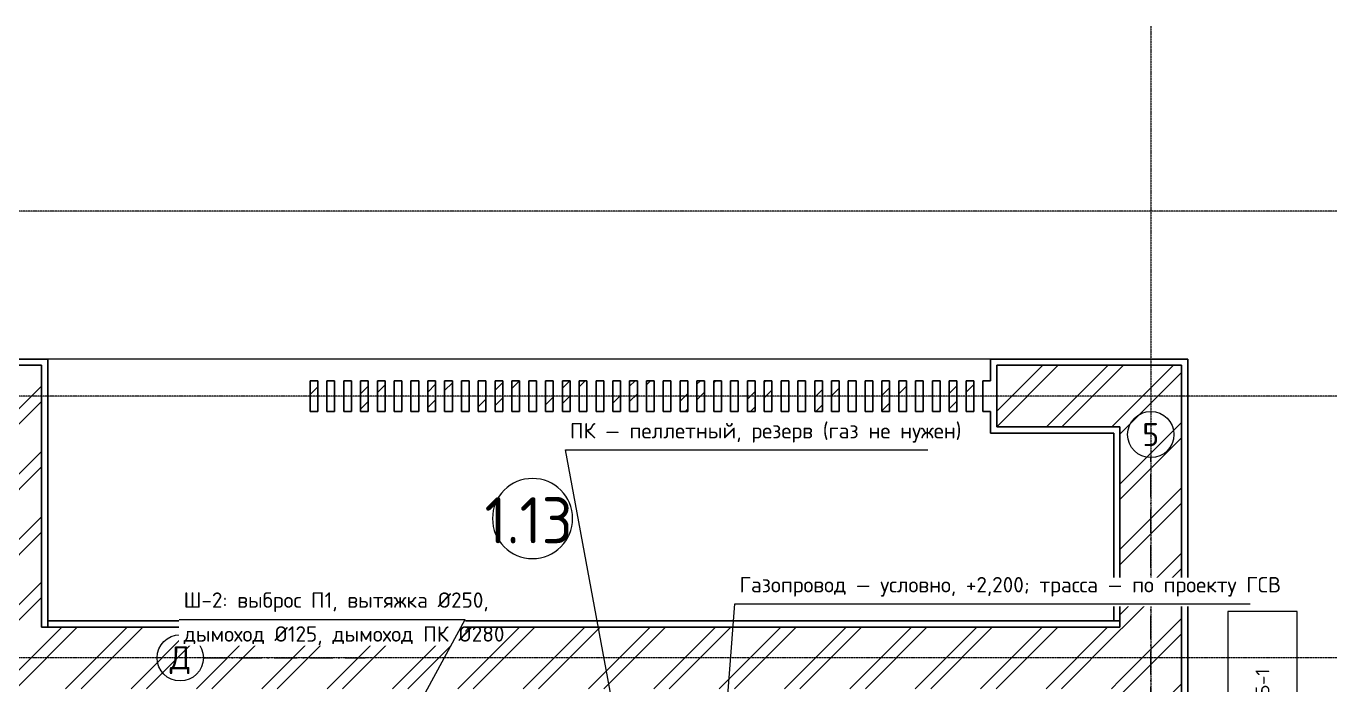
# Model space of a CAD drawing. Header units: millimetres. Extents: x 34984 to 85820, y -6019 to 18943.
# Drawn here: x 52700 to 61208, y 13625 to 17902 of the extents above; entities that cross this region are included whole.
import ezdxf
from ezdxf.enums import TextEntityAlignment as Align

# ---------------------------------------------------------------- set-up
doc = ezdxf.new("R2010")
doc.units = ezdxf.units.MM
doc.linetypes.add('ОВ_ШП', pattern=[460, 300, -80, 0, -80])
doc.linetypes.add('Осевая 12-2-2', pattern=[16, 12, -2, 0, -2])
for name, color, linetype, lineweight in [('A-AREA-IDEN', 8, 'Continuous', 13), ('A-FLOR', 9, 'Continuous', 13), ('A-WALL', 8, 'Continuous', 13), ('A-WALL-PATT', 8, 'Continuous', 13), ('S-GRID', 8, 'Continuous', 13), ('АР_подложка', 8, 'Continuous', 13), ('ОВ_выноски', 7, 'Continuous', 18), ('ОВ_марки', 7, 'Continuous', 18), ('ОВ_размеры', 7, 'Continuous', 13), ('ТЗ_контекст', 8, 'Continuous', 18)]:
    doc.layers.add(name, color=color, linetype=linetype, lineweight=lineweight)
doc.styles.add('GOST', font='isocpeur.ttf', dxfattribs={"width": 0.9})
doc.styles.add('GOST Common', font='GOST_Common.ttf', dxfattribs={"height": 300})
pattern_1 = [(45, (0, 0), (-212.132, 212.132), []), (45, (0, 100), (-212.132, 212.132), [])]

# ---------------------------------------------------------------- blocks, each defined once
blk = doc.blocks.new('INT Марка помещения - Номер помещения _ Площадь _ Имя-1615504-Этаж 1 - Планировка')
at = {"layer": 'A-AREA-IDEN'}
for start, end in [(360, 180), (180, 360)]:
    blk.add_arc((0, 0), 2.6, start, end, dxfattribs=at)
blk = doc.blocks.new('АР_plan1')
at = {"layer": 'A-WALL-PATT', "lineweight": 9}
h = blk.add_hatch(dxfattribs=at)
h.set_pattern_fill('FP_1', color=256, style=0, pattern_type=2)
h.set_pattern_definition(pattern_1)
h.paths.add_polyline_path([(14929.8, 19972.6), (14968.2, 19972.6), (14968.2, 20372.6), (14428.2, 20372.6), (14428.2, 19972.6), (14568.2, 19972.6)])
h.paths.add_polyline_path([(11868.2, 19972.6), (12008.2, 19972.6), (12008.2, 20372.6), (11868.2, 20372.6), (11868.2, 20242.6)])
h = blk.add_hatch(dxfattribs=at)
h.set_pattern_fill('FP_1', color=256, style=0, pattern_type=2)
h.set_pattern_definition(pattern_1)
h.paths.add_polyline_path([(21968.2, 19972.6), (22368.2, 19972.6), (22368.2, 20372.6), (21168.2, 20372.6), (21168.2, 19972.6)])
h = blk.add_hatch(dxfattribs=at)
h.set_pattern_fill('FP_1', color=256, style=0, pattern_type=2)
h.set_pattern_definition(pattern_1)
h.paths.add_polyline_path([(16710.8, 20072.6), (16760.8, 20072.6), (16760.8, 20272.6), (16710.8, 20272.6)])
h = blk.add_hatch(dxfattribs=at)
h.set_pattern_fill('FP_1', color=256, style=0, pattern_type=2)
h.set_pattern_definition(pattern_1)
h.paths.add_polyline_path([(16820, 20072.6), (16870, 20072.6), (16870, 20272.6), (16820, 20272.6)])
h = blk.add_hatch(dxfattribs=at)
h.set_pattern_fill('FP_1', color=256, style=0, pattern_type=2)
h.set_pattern_definition(pattern_1)
h.paths.add_polyline_path([(17038.4, 20072.6), (17088.4, 20072.6), (17088.4, 20272.6), (17038.4, 20272.6)])
h = blk.add_hatch(dxfattribs=at)
h.set_pattern_fill('FP_1', color=256, style=0, pattern_type=2)
h.set_pattern_definition(pattern_1)
h.paths.add_polyline_path([(17147.6, 20072.6), (17197.6, 20072.6), (17197.6, 20272.6), (17147.6, 20272.6)])
h = blk.add_hatch(dxfattribs=at)
h.set_pattern_fill('FP_1', color=256, style=0, pattern_type=2)
h.set_pattern_definition(pattern_1)
h.paths.add_polyline_path([(17256.8, 20072.6), (17306.8, 20072.6), (17306.8, 20272.6), (17256.8, 20272.6)])
h = blk.add_hatch(dxfattribs=at)
h.set_pattern_fill('FP_1', color=256, style=0, pattern_type=2)
h.set_pattern_definition(pattern_1)
h.paths.add_polyline_path([(17475.1, 20072.6), (17525.1, 20072.6), (17525.1, 20272.6), (17475.1, 20272.6)])
h = blk.add_hatch(dxfattribs=at)
h.set_pattern_fill('FP_1', color=256, style=0, pattern_type=2)
h.set_pattern_definition(pattern_1)
h.paths.add_polyline_path([(17584.3, 20072.6), (17634.3, 20072.6), (17634.3, 20272.6), (17584.3, 20272.6)])
h = blk.add_hatch(dxfattribs=at)
h.set_pattern_fill('FP_1', color=256, style=0, pattern_type=2)
h.set_pattern_definition(pattern_1)
h.paths.add_polyline_path([(17693.5, 20072.6), (17743.5, 20072.6), (17743.5, 20272.6), (17693.5, 20272.6)])
h = blk.add_hatch(dxfattribs=at)
h.set_pattern_fill('FP_1', color=256, style=0, pattern_type=2)
h.set_pattern_definition(pattern_1)
h.paths.add_polyline_path([(17802.7, 20072.6), (17852.7, 20072.6), (17852.7, 20272.6), (17802.7, 20272.6)])
h = blk.add_hatch(dxfattribs=at)
h.set_pattern_fill('FP_1', color=256, style=0, pattern_type=2)
h.set_pattern_definition(pattern_1)
h.paths.add_polyline_path([(17911.9, 20072.6), (17961.9, 20072.6), (17961.9, 20272.6), (17911.9, 20272.6)])
h = blk.add_hatch(dxfattribs=at)
h.set_pattern_fill('FP_1', color=256, style=0, pattern_type=2)
h.set_pattern_definition(pattern_1)
h.paths.add_polyline_path([(18021.1, 20072.6), (18071.1, 20072.6), (18071.1, 20272.6), (18021.1, 20272.6)])
h = blk.add_hatch(dxfattribs=at)
h.set_pattern_fill('FP_1', color=256, style=0, pattern_type=2)
h.set_pattern_definition(pattern_1)
h.paths.add_polyline_path([(18130.2, 20072.6), (18180.2, 20072.6), (18180.2, 20272.6), (18130.2, 20272.6)])
h = blk.add_hatch(dxfattribs=at)
h.set_pattern_fill('FP_1', color=256, style=0, pattern_type=2)
h.set_pattern_definition(pattern_1)
h.paths.add_polyline_path([(18239.4, 20072.6), (18289.4, 20072.6), (18289.4, 20272.6), (18239.4, 20272.6)])
h = blk.add_hatch(dxfattribs=at)
h.set_pattern_fill('FP_1', color=256, style=0, pattern_type=2)
h.set_pattern_definition(pattern_1)
h.paths.add_polyline_path([(18348.6, 20072.6), (18398.6, 20072.6), (18398.6, 20272.6), (18348.6, 20272.6)])
h = blk.add_hatch(dxfattribs=at)
h.set_pattern_fill('FP_1', color=256, style=0, pattern_type=2)
h.set_pattern_definition(pattern_1)
h.paths.add_polyline_path([(18457.8, 20072.6), (18507.8, 20072.6), (18507.8, 20272.6), (18457.8, 20272.6)])
h = blk.add_hatch(dxfattribs=at)
h.set_pattern_fill('FP_1', color=256, style=0, pattern_type=2)
h.set_pattern_definition(pattern_1)
h.paths.add_polyline_path([(18567, 20072.6), (18617, 20072.6), (18617, 20272.6), (18567, 20272.6)])
h = blk.add_hatch(dxfattribs=at)
h.set_pattern_fill('FP_1', color=256, style=0, pattern_type=2)
h.set_pattern_definition(pattern_1)
h.paths.add_polyline_path([(18676.2, 20072.6), (18726.2, 20072.6), (18726.2, 20272.6), (18676.2, 20272.6)])
h = blk.add_hatch(dxfattribs=at)
h.set_pattern_fill('FP_1', color=256, style=0, pattern_type=2)
h.set_pattern_definition(pattern_1)
h.paths.add_polyline_path([(18785.3, 20072.6), (18835.3, 20072.6), (18835.3, 20272.6), (18785.3, 20272.6)])
h = blk.add_hatch(dxfattribs=at)
h.set_pattern_fill('FP_1', color=256, style=0, pattern_type=2)
h.set_pattern_definition(pattern_1)
h.paths.add_polyline_path([(18894.5, 20072.6), (18944.5, 20072.6), (18944.5, 20272.6), (18894.5, 20272.6)])
h = blk.add_hatch(dxfattribs=at)
h.set_pattern_fill('FP_1', color=256, style=0, pattern_type=2)
h.set_pattern_definition(pattern_1)
h.paths.add_polyline_path([(19112.9, 20072.6), (19162.9, 20072.6), (19162.9, 20272.6), (19112.9, 20272.6)])
h = blk.add_hatch(dxfattribs=at)
h.set_pattern_fill('FP_1', color=256, style=0, pattern_type=2)
h.set_pattern_definition(pattern_1)
h.paths.add_polyline_path([(19222.1, 20072.6), (19272.1, 20072.6), (19272.1, 20272.6), (19222.1, 20272.6)])
h = blk.add_hatch(dxfattribs=at)
h.set_pattern_fill('FP_1', color=256, style=0, pattern_type=2)
h.set_pattern_definition(pattern_1)
h.paths.add_polyline_path([(19331.3, 20072.6), (19381.3, 20072.6), (19381.3, 20272.6), (19331.3, 20272.6)])
h = blk.add_hatch(dxfattribs=at)
h.set_pattern_fill('FP_1', color=256, style=0, pattern_type=2)
h.set_pattern_definition(pattern_1)
h.paths.add_polyline_path([(19549.6, 20072.6), (19599.6, 20072.6), (19599.6, 20272.6), (19549.6, 20272.6)])
h = blk.add_hatch(dxfattribs=at)
h.set_pattern_fill('FP_1', color=256, style=0, pattern_type=2)
h.set_pattern_definition(pattern_1)
h.paths.add_polyline_path([(19658.8, 20072.6), (19708.8, 20072.6), (19708.8, 20272.6), (19658.8, 20272.6)])
h = blk.add_hatch(dxfattribs=at)
h.set_pattern_fill('FP_1', color=256, style=0, pattern_type=2)
h.set_pattern_definition(pattern_1)
h.paths.add_polyline_path([(19768, 20072.6), (19818, 20072.6), (19818, 20272.6), (19768, 20272.6)])
h = blk.add_hatch(dxfattribs=at)
h.set_pattern_fill('FP_1', color=256, style=0, pattern_type=2)
h.set_pattern_definition(pattern_1)
h.paths.add_polyline_path([(19986.4, 20072.6), (20036.4, 20072.6), (20036.4, 20272.6), (19986.4, 20272.6)])
h = blk.add_hatch(dxfattribs=at)
h.set_pattern_fill('FP_1', color=256, style=0, pattern_type=2)
h.set_pattern_definition(pattern_1)
h.paths.add_polyline_path([(20095.5, 20072.6), (20145.5, 20072.6), (20145.5, 20272.6), (20095.5, 20272.6)])
h = blk.add_hatch(dxfattribs=at)
h.set_pattern_fill('FP_1', color=256, style=0, pattern_type=2)
h.set_pattern_definition(pattern_1)
h.paths.add_polyline_path([(20204.7, 20072.6), (20254.7, 20072.6), (20254.7, 20272.6), (20204.7, 20272.6)])
h = blk.add_hatch(dxfattribs=at)
h.set_pattern_fill('FP_1', color=256, style=0, pattern_type=2)
h.set_pattern_definition(pattern_1)
h.paths.add_polyline_path([(20423.1, 20072.6), (20473.1, 20072.6), (20473.1, 20272.6), (20423.1, 20272.6)])
h = blk.add_hatch(dxfattribs=at)
h.set_pattern_fill('FP_1', color=256, style=0, pattern_type=2)
h.set_pattern_definition(pattern_1)
h.paths.add_polyline_path([(20532.3, 20072.6), (20582.3, 20072.6), (20582.3, 20272.6), (20532.3, 20272.6)])
h = blk.add_hatch(dxfattribs=at)
h.set_pattern_fill('FP_1', color=256, style=0, pattern_type=2)
h.set_pattern_definition(pattern_1)
h.paths.add_polyline_path([(20641.5, 20072.6), (20691.5, 20072.6), (20691.5, 20272.6), (20641.5, 20272.6)])
h = blk.add_hatch(dxfattribs=at)
h.set_pattern_fill('FP_1', color=256, style=0, pattern_type=2)
h.set_pattern_definition(pattern_1)
h.paths.add_polyline_path([(20859.8, 20072.6), (20909.8, 20072.6), (20909.8, 20272.6), (20859.8, 20272.6)])
h = blk.add_hatch(dxfattribs=at)
h.set_pattern_fill('FP_1', color=256, style=0, pattern_type=2)
h.set_pattern_definition(pattern_1)
h.paths.add_polyline_path([(20969, 20072.6), (21019, 20072.6), (21019, 20272.6), (20969, 20272.6)])
h = blk.add_hatch(dxfattribs=at)
h.set_pattern_fill('FP_1', color=256, style=0, pattern_type=2)
h.set_pattern_definition(pattern_1)
h.paths.add_polyline_path([(14568.2, 18672.6), (14968.2, 18672.6), (14968.2, 19972.6), (14568.2, 19972.6)])
h = blk.add_hatch(dxfattribs=at)
h.set_pattern_fill('FP_1', color=256, style=0, pattern_type=2)
h.set_pattern_definition(pattern_1)
h.paths.add_polyline_path([(22368.2, 18672.6), (22368.2, 19972.6), (21968.2, 19972.6), (21968.2, 18672.6), (22150.4, 18672.6)])
h = blk.add_hatch(dxfattribs=at)
h.set_pattern_fill('FP_1', color=256, style=0, pattern_type=2)
h.set_pattern_definition(pattern_1)
h.paths.add_polyline_path([(21968.2, 18272.6), (21968.2, 18672.6), (14568.2, 18672.6), (14568.2, 18272.6), (20706.2, 18272.6)])
h = blk.add_hatch(dxfattribs=at)
h.set_pattern_fill('FP_1', color=256, style=0, pattern_type=2)
h.set_pattern_definition(pattern_1)
h.paths.add_polyline_path([(21968.2, 5972.6), (22368.2, 5972.6), (22368.2, 7012.6), (22298.2, 7012.6), (22298.2, 8732.6), (22368.2, 8732.6), (22368.2, 10662.6), (22298.2, 10662.6), (22298.2, 12382.6), (22368.2, 12382.6), (22368.2, 14147.6), (21968.2, 14147.6), (21968.2, 12422.6), (22238.2, 12422.6), (22238.2, 10622.6), (21968.2, 10622.6), (21968.2, 8772.6), (22238.2, 8772.6), (22238.2, 6972.6), (21968.2, 6972.6), (21968.2, 6100.5)])
h.paths.add_polyline_path([(22368.2, 15247.6), (22368.2, 16272.6), (21968.2, 16272.6), (21968.2, 15247.6)])
h.paths.add_polyline_path([(21968.2, 17272.6), (22368.2, 17272.6), (22368.2, 18672.6), (21968.2, 18672.6), (21968.2, 18173.4)])
at = {"layer": 'A-FLOR'}
blk.add_line((21128.2, 20412.6), (15008.2, 20412.6), dxfattribs=at)
at = {"layer": 'A-WALL', "lineweight": 25}
for p, q in [((15008.2, 20412.6), (14388.2, 20412.6)), ((14968.2, 20372.6), (14428.2, 20372.6)), ((14968.2, 18672.6), (14968.2, 20372.6)), ((15008.2, 18672.6), (15008.2, 20412.6)), ((21128.2, 20412.6), (21128.2, 20272.6)), ((22408.2, 20412.6), (21128.2, 20412.6)), ((22368.2, 20372.6), (21168.2, 20372.6)), ((21168.2, 20372.6), (21168.2, 19972.6)), ((22368.2, 17272.6), (22368.2, 20372.6)), ((22408.2, 17232.6), (22408.2, 20412.6)), ((16710.8, 20272.6), (16710.8, 20072.6)), ((16760.8, 20272.6), (16710.8, 20272.6)), ((16760.8, 20072.6), (16760.8, 20272.6)), ((16820, 20272.6), (16820, 20072.6)), ((16870, 20272.6), (16820, 20272.6)), ((16870, 20072.6), (16870, 20272.6)), ((16929.2, 20272.6), (16929.2, 20072.6)), ((16979.2, 20272.6), (16929.2, 20272.6)), ((16979.2, 20072.6), (16979.2, 20272.6)), ((17038.4, 20272.6), (17038.4, 20072.6)), ((17088.4, 20272.6), (17038.4, 20272.6)), ((17088.4, 20072.6), (17088.4, 20272.6)), ((17147.6, 20272.6), (17147.6, 20072.6)), ((17197.6, 20272.6), (17147.6, 20272.6)), ((17197.6, 20072.6), (17197.6, 20272.6)), ((17256.8, 20272.6), (17256.8, 20072.6)), ((17306.8, 20272.6), (17256.8, 20272.6)), ((17306.8, 20072.6), (17306.8, 20272.6)), ((17365.9, 20272.6), (17365.9, 20072.6)), ((17415.9, 20272.6), (17365.9, 20272.6)), ((17415.9, 20072.6), (17415.9, 20272.6)), ((17475.1, 20272.6), (17475.1, 20072.6)), ((17525.1, 20272.6), (17475.1, 20272.6)), ((17525.1, 20072.6), (17525.1, 20272.6)), ((17584.3, 20272.6), (17584.3, 20072.6)), ((17634.3, 20272.6), (17584.3, 20272.6)), ((17634.3, 20072.6), (17634.3, 20272.6)), ((17693.5, 20272.6), (17693.5, 20072.6)), ((17743.5, 20272.6), (17693.5, 20272.6)), ((17743.5, 20072.6), (17743.5, 20272.6)), ((17802.7, 20272.6), (17802.7, 20072.6)), ((17852.7, 20272.6), (17802.7, 20272.6)), ((17852.7, 20072.6), (17852.7, 20272.6)), ((17911.9, 20272.6), (17911.9, 20072.6)), ((17961.9, 20272.6), (17911.9, 20272.6)), ((17961.9, 20072.6), (17961.9, 20272.6)), ((18021.1, 20272.6), (18021.1, 20072.6)), ((18071.1, 20272.6), (18021.1, 20272.6)), ((18071.1, 20072.6), (18071.1, 20272.6)), ((18130.2, 20272.6), (18130.2, 20072.6)), ((18180.2, 20272.6), (18130.2, 20272.6)), ((18180.2, 20072.6), (18180.2, 20272.6)), ((18239.4, 20272.6), (18239.4, 20072.6)), ((18289.4, 20272.6), (18239.4, 20272.6)), ((18289.4, 20072.6), (18289.4, 20272.6)), ((18348.6, 20272.6), (18348.6, 20072.6)), ((18398.6, 20272.6), (18348.6, 20272.6)), ((18398.6, 20072.6), (18398.6, 20272.6)), ((18457.8, 20272.6), (18457.8, 20072.6)), ((18507.8, 20272.6), (18457.8, 20272.6)), ((18507.8, 20072.6), (18507.8, 20272.6)), ((18567, 20272.6), (18567, 20072.6)), ((18617, 20272.6), (18567, 20272.6)), ((18617, 20072.6), (18617, 20272.6)), ((18676.2, 20272.6), (18676.2, 20072.6)), ((18726.2, 20272.6), (18676.2, 20272.6)), ((18726.2, 20072.6), (18726.2, 20272.6)), ((18785.3, 20272.6), (18785.3, 20072.6)), ((18835.3, 20272.6), (18785.3, 20272.6)), ((18835.3, 20072.6), (18835.3, 20272.6)), ((18894.5, 20272.6), (18894.5, 20072.6)), ((18944.5, 20272.6), (18894.5, 20272.6)), ((18944.5, 20072.6), (18944.5, 20272.6)), ((19003.7, 20272.6), (19003.7, 20072.6)), ((19053.7, 20272.6), (19003.7, 20272.6)), ((19053.7, 20072.6), (19053.7, 20272.6)), ((19112.9, 20272.6), (19112.9, 20072.6)), ((19162.9, 20272.6), (19112.9, 20272.6)), ((19162.9, 20072.6), (19162.9, 20272.6)), ((19222.1, 20272.6), (19222.1, 20072.6)), ((19272.1, 20272.6), (19222.1, 20272.6)), ((19272.1, 20072.6), (19272.1, 20272.6)), ((19331.3, 20272.6), (19331.3, 20072.6)), ((19381.3, 20272.6), (19331.3, 20272.6)), ((19381.3, 20072.6), (19381.3, 20272.6)), ((19440.4, 20272.6), (19440.4, 20072.6)), ((19490.4, 20272.6), (19440.4, 20272.6)), ((19490.4, 20072.6), (19490.4, 20272.6)), ((19549.6, 20272.6), (19549.6, 20072.6)), ((19599.6, 20272.6), (19549.6, 20272.6)), ((19599.6, 20072.6), (19599.6, 20272.6)), ((19658.8, 20272.6), (19658.8, 20072.6)), ((19708.8, 20272.6), (19658.8, 20272.6)), ((19708.8, 20072.6), (19708.8, 20272.6)), ((19768, 20272.6), (19768, 20072.6)), ((19818, 20272.6), (19768, 20272.6)), ((19818, 20072.6), (19818, 20272.6)), ((19877.2, 20272.6), (19877.2, 20072.6)), ((19927.2, 20272.6), (19877.2, 20272.6)), ((19927.2, 20072.6), (19927.2, 20272.6)), ((19986.4, 20272.6), (19986.4, 20072.6)), ((20036.4, 20272.6), (19986.4, 20272.6)), ((20036.4, 20072.6), (20036.4, 20272.6)), ((20095.5, 20272.6), (20095.5, 20072.6)), ((20145.5, 20272.6), (20095.5, 20272.6)), ((20145.5, 20072.6), (20145.5, 20272.6)), ((20204.7, 20272.6), (20204.7, 20072.6)), ((20254.7, 20272.6), (20204.7, 20272.6)), ((20254.7, 20072.6), (20254.7, 20272.6)), ((20313.9, 20272.6), (20313.9, 20072.6)), ((20363.9, 20272.6), (20313.9, 20272.6)), ((20363.9, 20072.6), (20363.9, 20272.6)), ((20423.1, 20272.6), (20423.1, 20072.6)), ((20473.1, 20272.6), (20423.1, 20272.6)), ((20473.1, 20072.6), (20473.1, 20272.6)), ((20532.3, 20272.6), (20532.3, 20072.6)), ((20582.3, 20272.6), (20532.3, 20272.6)), ((20582.3, 20072.6), (20582.3, 20272.6)), ((20641.5, 20272.6), (20641.5, 20072.6)), ((20691.5, 20272.6), (20641.5, 20272.6)), ((20691.5, 20072.6), (20691.5, 20272.6)), ((20750.6, 20272.6), (20750.6, 20072.6)), ((20800.6, 20272.6), (20750.6, 20272.6)), ((20800.6, 20072.6), (20800.6, 20272.6)), ((20859.8, 20272.6), (20859.8, 20072.6)), ((20909.8, 20272.6), (20859.8, 20272.6)), ((20909.8, 20072.6), (20909.8, 20272.6)), ((20969, 20272.6), (20969, 20072.6)), ((21019, 20272.6), (20969, 20272.6)), ((21019, 20072.6), (21019, 20272.6)), ((21078.2, 20272.6), (21078.2, 20072.6)), ((21128.2, 20272.6), (21078.2, 20272.6)), ((16710.8, 20072.6), (16760.8, 20072.6)), ((16820, 20072.6), (16870, 20072.6)), ((16929.2, 20072.6), (16979.2, 20072.6)), ((17038.4, 20072.6), (17088.4, 20072.6)), ((17147.6, 20072.6), (17197.6, 20072.6)), ((17256.8, 20072.6), (17306.8, 20072.6)), ((17365.9, 20072.6), (17415.9, 20072.6)), ((17475.1, 20072.6), (17525.1, 20072.6)), ((17584.3, 20072.6), (17634.3, 20072.6)), ((17693.5, 20072.6), (17743.5, 20072.6)), ((17802.7, 20072.6), (17852.7, 20072.6)), ((17911.9, 20072.6), (17961.9, 20072.6)), ((18021.1, 20072.6), (18071.1, 20072.6)), ((18130.2, 20072.6), (18180.2, 20072.6)), ((18239.4, 20072.6), (18289.4, 20072.6)), ((18348.6, 20072.6), (18398.6, 20072.6)), ((18457.8, 20072.6), (18507.8, 20072.6)), ((18567, 20072.6), (18617, 20072.6)), ((18676.2, 20072.6), (18726.2, 20072.6)), ((18785.3, 20072.6), (18835.3, 20072.6)), ((18894.5, 20072.6), (18944.5, 20072.6)), ((19003.7, 20072.6), (19053.7, 20072.6)), ((19112.9, 20072.6), (19162.9, 20072.6)), ((19222.1, 20072.6), (19272.1, 20072.6)), ((19331.3, 20072.6), (19381.3, 20072.6)), ((19440.4, 20072.6), (19490.4, 20072.6)), ((19549.6, 20072.6), (19599.6, 20072.6)), ((19658.8, 20072.6), (19708.8, 20072.6)), ((19768, 20072.6), (19818, 20072.6)), ((19877.2, 20072.6), (19927.2, 20072.6)), ((19986.4, 20072.6), (20036.4, 20072.6)), ((20095.5, 20072.6), (20145.5, 20072.6)), ((20204.7, 20072.6), (20254.7, 20072.6)), ((20313.9, 20072.6), (20363.9, 20072.6)), ((20423.1, 20072.6), (20473.1, 20072.6)), ((20532.3, 20072.6), (20582.3, 20072.6)), ((20641.5, 20072.6), (20691.5, 20072.6)), ((20750.6, 20072.6), (20800.6, 20072.6)), ((20859.8, 20072.6), (20909.8, 20072.6)), ((20969, 20072.6), (21019, 20072.6)), ((21078.2, 20072.6), (21128.2, 20072.6)), ((21128.2, 20072.6), (21128.2, 19932.6)), ((21128.2, 19932.6), (21928.2, 19932.6)), ((21168.2, 19972.6), (21968.2, 19972.6)), ((21928.2, 19932.6), (21928.2, 18712.6)), ((21968.2, 19972.6), (21968.2, 18672.6)), ((21968.2, 18672.6), (14968.2, 18672.6)), ((21968.2, 18712.6), (15008.2, 18712.6))]:
    blk.add_line(p, q, dxfattribs=at)
at = {"layer": 'S-GRID', "color": 251, "linetype": 'Осевая 12-2-2', "true_color": 0x646464}
for p, q in [((22168.2, 22574.8), (22168.2, -1346.2)), ((23375.6, 21372.6), (-1176.1, 21372.6)), ((23375.6, 20172.6), (-1176.1, 20172.6)), ((23375.6, 18472.6), (-1176.1, 18472.6))]:
    blk.add_line(p, q, dxfattribs=at)
at = {"layer": 'A-AREA-IDEN', "xscale": 99.99999999999993, "yscale": 99.99999999999993, "zscale": 99.99999999999993}
blk.add_blockref('INT Марка помещения - Номер помещения _ Площадь _ Имя-1615504-Этаж 1 - Планировка', (18154.8, 19377.7), dxfattribs=at)
at = {"layer": 'A-AREA-IDEN', "insert": (17843.4, 19516.5), "char_height": 300, "width": 761.603, "attachment_point": 1, "style": 'GOST Common'}
blk.add_mtext('1.13', dxfattribs=at)

msp = doc.modelspace()

# ---------------------------------------------------------------- block references
at = {"layer": 'АР_подложка'}
msp.add_blockref('АР_plan1', (37832, -4673), dxfattribs=at)

# ---------------------------------------------------------------- next in the draw order: linework, layer by layer
at = {"layer": 'ОВ_размеры', "linetype": 'ОВ_ШП', "ltscale": 0.5}
for points in [[(60000, 8400), (60000, 15100)], [(53850, 13800), (54900, 13800)]]:
    msp.add_lwpolyline(points, dxfattribs=at)
at = {"layer": 'ОВ_размеры'}
for centre in [(60000, 15250), (53700, 13800)]:
    msp.add_circle(centre, 150, dxfattribs=at)
at = {"layer": 'ТЗ_контекст'}
msp.add_lwpolyline([(60500, 13100), (60950, 13100), (60950, 14100), (60500, 14100)], close=True, dxfattribs=at)

# ---------------------------------------------------------------- next in the draw order: texts
at = {"layer": 'ОВ_размеры', "style": 'GOST'}
for s, p in [('5', (60000, 15250)), ('Д', (53700, 13800))]:
    msp.add_text(s, height=150, dxfattribs=at).set_placement(p, align=Align.MIDDLE_CENTER)
at = {"layer": 'ТЗ_контекст', "style": 'GOST'}
msp.add_text('НБ-1', height=90, rotation=90, dxfattribs=at).set_placement((60725, 13600), align=Align.MIDDLE_CENTER)

# ---------------------------------------------------------------- next in the draw order: wipeouts: each hides what was drawn before it
msp.add_wipeout([(56200, 15135), (58554, 15135), (58554, 15320), (56200, 15320)])

# ---------------------------------------------------------------- next in the draw order: linework, layer by layer
at = {"layer": 'ОВ_выноски'}
for points in [[(56600, 13000), (56200, 15150)], [(56200, 15150), (58554, 15150)]]:
    msp.add_lwpolyline(points, dxfattribs=at)

# ---------------------------------------------------------------- next in the draw order: texts
at = {"layer": 'ОВ_марки', "style": 'GOST'}
msp.add_text('ПК — пеллетный, резерв (газ не нужен)', height=100, dxfattribs=at).set_placement((56230, 15195), align=Align.BOTTOM_LEFT)

# ---------------------------------------------------------------- next in the draw order: wipeouts: each hides what was drawn before it
for points in [[(57300, 14135), (60646, 14135), (60646, 14320), (57300, 14320)], [(53692, 13880), (55550, 13880), (55550, 14220), (53692, 14220)]]:
    msp.add_wipeout(points)

# ---------------------------------------------------------------- next in the draw order: linework, layer by layer
at = {"layer": 'ОВ_выноски'}
for points in [[(57200, 12850), (57300, 14150)], [(57300, 14150), (60646, 14150)], [(53692, 14050), (55550, 14050)], [(55250, 13500), (55550, 14050)]]:
    msp.add_lwpolyline(points, dxfattribs=at)

# ---------------------------------------------------------------- next in the draw order: texts
at = {"layer": 'ОВ_марки', "style": 'GOST'}
for s, p in [('Газопровод — условно, +2,200; трасса — по проекту ГСВ', (57330, 14195)), ('Ш-2: выброс П1, вытяжка Ø250,', (53722, 14095))]:
    msp.add_text(s, height=100, dxfattribs=at).set_placement(p, align=Align.BOTTOM_LEFT)
msp.add_text('дымоход Ø125, дымоход ПК Ø280', height=100, dxfattribs=at).set_placement((53722, 14005), align=Align.TOP_LEFT)

doc.saveas('drawing.dxf')
